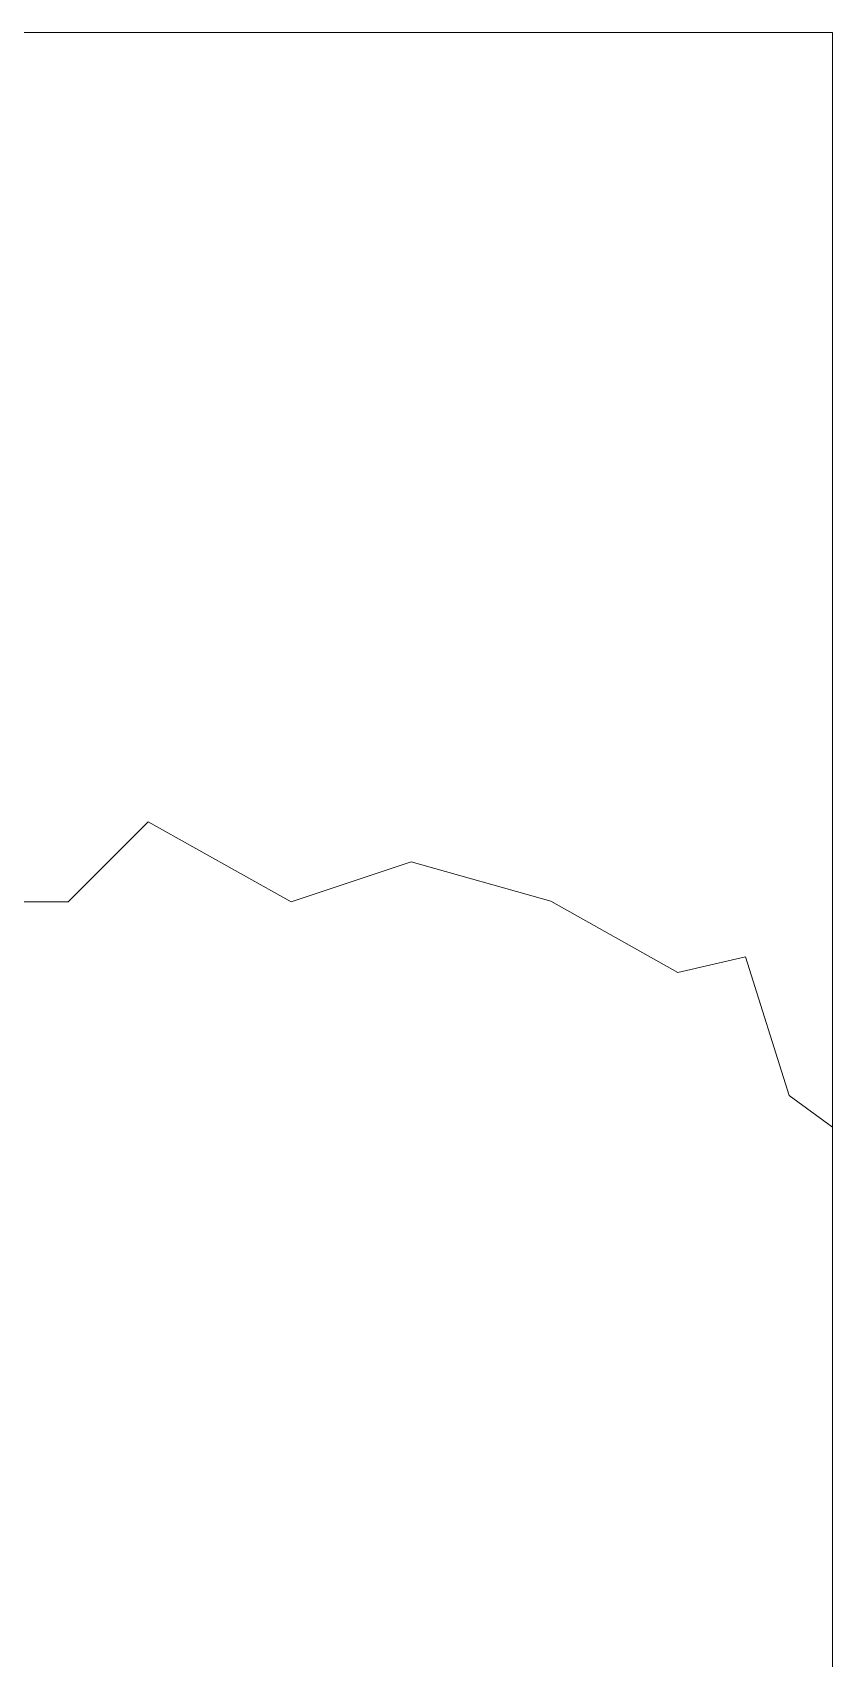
# Model space of a CAD drawing. Header units: metres. Extents: x 0 to 43.1, y 0 to 32.6.
# Drawn here: x 36.04 to 43.1, y 18.26 to 32.6 of the extents above; entities that cross this region are included whole.
import ezdxf

# ---------------------------------------------------------------- set-up
doc = ezdxf.new("R2010")
doc.units = ezdxf.units.M
doc.layers.add('Ceco.NET 53', color=254, linetype='Continuous', lineweight=9)
doc.layers.add('topography', color=132, linetype='Continuous', lineweight=15)

msp = doc.modelspace()

# ---------------------------------------------------------------- linework, layer by layer
at = {"layer": 'Ceco.NET 53', "ltscale": 0.3}
msp.add_line((43.1, 32.6), (43.1, 0), dxfattribs=at)
msp.add_lwpolyline([(43.1, 0), (0, 0), (0, 32.6), (43.1, 32.6)], dxfattribs=at)
at = {"layer": 'topography'}
for p, q in [((36.359, 24.934), (37.065, 25.639)), ((37.065, 25.639), (38.325, 24.934)), ((38.325, 24.934), (39.383, 25.287)), ((35.301, 24.934), (36.359, 24.934))]:
    msp.add_line(p, q, dxfattribs=at)
at = {"layer": 'topography', "ltscale": 0.3}
for p, q in [((39.383, 25.287), (40.617, 24.941)), ((40.617, 24.941), (41.737, 24.311)), ((41.737, 24.311), (42.332, 24.451)), ((42.332, 24.451), (42.717, 23.228)), ((42.717, 23.228), (43.1, 22.949))]:
    msp.add_line(p, q, dxfattribs=at)

doc.saveas('drawing.dxf')
